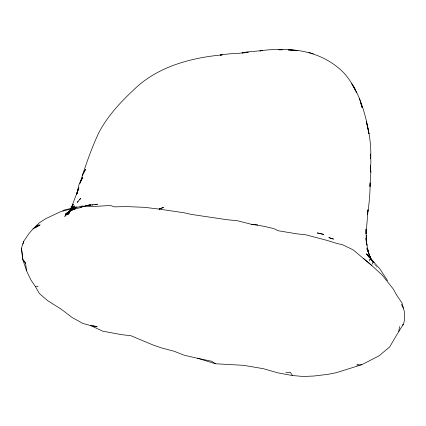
<?xml version="1.0" encoding="UTF-8"?>
<svg xmlns="http://www.w3.org/2000/svg" width="426" height="426" viewBox="0 0 426 426"><rect width="100%" height="100%" fill="white"/><g stroke="black" fill="none" stroke-linecap="round" stroke-linejoin="round"><path stroke-width="0.32" stroke-dasharray="2.13 1.6" d="M374.566 264.125L376.951 267.193L374.965 264.637M372.084 262.096L373.288 265.036L372.052 261.985M369.188 258.784L369.779 261.761L369.177 258.646M366.77 247.618L366.834 249.364"/><path stroke-width="0.64" d="M365.913 233.554L366.003 229.215L366.435 242.309L366.2 235.365M366.099 233.831L368.043 209.832L367.393 214.283M370.838 172.226L370.407 165.437L370.838 172.226L369.986 186.434M369.97 186.492L370.167 182.898C370.05 193.404 369.331 203.942 367.404 214.283M370.551 167.599L370.918 161.56L370.529 154.047L370.668 158.781C371.397 146.278 369.496 133.886 366.413 121.809L368.959 133.7M398.795 331.444L403.47 324.218L404.7 319.271L404.285 315.602L404.455 312.061L402.043 303.046L396.665 295.122L393.182 288.908L382.197 275.079L371.573 265.318L353.085 249.806L342.413 244.689L336.577 243.39L327.754 240.589L305.586 234.753L296.741 233.826L278.221 230.748L273.817 228.608L263.907 226.265L251.628 224.342L237.271 220.705L227.165 219.741L204.443 216.371L191.247 214.39L183.968 212.755L159.138 209.097L144.515 207.324L125.974 206.578L114.658 206.876L110.387 205.508L92.559 206.535L81.968 206.067L60.396 211.77L45.683 218.698L39.272 222.83L32.972 228.938L29.053 233.459L23.707 241.313L21.3 248.523L22.828 259.599L26.572 270.808L30.896 279.962L35.358 286.517L39.394 293.557L47.675 300.681L61.184 309.159L72.25 317.578L82.894 323.456L90.365 325.459L102.757 331.183L121.767 334.692L130.729 335.661L153.482 345.172L161.358 347.861L174.096 351.253L184.495 355.305L197.616 358.282L215.577 363.767L243.496 365.322L263.348 368.682L277.864 372.856L292.433 375.524L303.248 376.472L313.919 376.025L327.786 374.358L336.263 372.697L361.786 364.709L378.932 355.896L389.625 347.014L398.795 331.444L399.508 326.55M77.09 193.069L79.028 184.565L82.804 177.189L79.934 183.207C85.44 165.879 91.313 148.552 99.098 132.113C107.581 116.357 119.749 102.9 132.774 90.765C156.23 67.074 189.937 57.888 222.17 54.879L220.231 55.055C229.46 53.271 238.954 53.825 248.241 52.158L245.68 52.638M77.138 193.132L77.905 189.442L76.632 194.474M22.866 244.146L23.707 241.313M76.675 194.496L78.885 187.823L70.961 208.618M71.941 207.009L72.345 205.907L70.775 208.618M70.072 210.992L68.479 214.406L70.205 210.913M68.794 211.77L67.159 214.688L69.14 211.296M68.927 211.749L68.006 213.383L68.874 212.057L64.741 216.381L70.05 210.396M70.796 208.623L73.352 204.299L70.785 208.506M79.646 199.911L80.594 198.372L77.191 202.382L78.043 201.599M70.897 208.538L73.059 206.062L70.242 209.171M66.744 213.357L65.354 214.752L69.582 211.205L74.246 208.958M72.388 208.09L74.758 205.987L72.282 208.181M38.489 224.752L32.972 228.938L40.081 224.853L35.017 227.75M402.293 325.081L403.47 324.218M358.149 364.214L356.754 365.05L361.786 364.709M74.252 208.958L69.582 211.205L65.7 213.767L70.114 210.945L75.737 208.543L71.669 209.736L75.844 208.649L70.583 209.768L80.184 207.739L83.027 206.45M35.358 286.517L36.551 286.15L38.09 286.852M62.787 210.423L71.552 208.287M86.041 205.907L79.966 207.414M87.303 205.588L90.456 204.789L86.579 205.593M73.043 207.611L77.074 206.844M95.019 204.65L97.554 204.198L85.413 205.598M285.782 372.793L290.34 372.212L292.433 375.524M87.761 205.572L90.738 205.247M91.931 205.114L93.124 204.986M244.444 52.728L241.979 52.899L246.542 52.052L262.592 50.55L259.908 50.912C267.256 49.661 274.765 49.309 282.198 49.794L278.849 49.773C302.668 48.197 327.509 55.801 344.213 73.293C358.852 89.902 365.167 112.326 369.007 133.727M251.628 224.342L257.735 224.843M90.365 325.459L97.176 326.848L92.703 325.608M197.616 358.282L211.674 361.28L215.577 363.767M313.461 53.905L308.877 52.398M371.573 265.318L363.602 258.561M370.199 258.385L374.033 262.922L370.189 257.996L366.695 254.317L368.889 257.048M21.3 248.523L22.04 251.686L22.828 259.599L25.113 262.059L25.619 263.572L26.572 270.808M367.638 255.19L366.6 253.768L380.003 269.12L387.553 280.643M368.336 256.138L369.374 257.56M22.828 259.599L25.619 263.572M351.525 83.661L354.906 88.778L356.503 92.895M352.888 85.775L355.22 90.147M371.845 260.723L369.624 256.26L371.456 260.313L369.731 256.324L371.137 259.769M401.446 304.356L403.268 308.041M371.131 259.567L367.042 248.768L370.274 258.097M359.438 98.635L361.232 104.391M360.236 101.218L362.212 107.73M361.163 104.194L362.212 107.735M370.322 258.065L367.516 248.949L367.952 250.85M368.463 252.693L366.328 241.633L366.435 242.841M365.556 238.15L367.121 245.163M366.424 241.819L366.706 244.955M83.885 172.2L82.399 175.224L85.578 169.362L83.885 172.2M159.468 208.948L159.138 209.097L163.52 207.382L159.468 208.948M292.816 50.098L288.381 49.964L297.811 50.694L292.816 50.098M323.59 234.385L317.343 232.947L323.59 234.385M332.248 238.698L328.819 237.586L333.563 239.13L332.248 238.698"/></g></svg>
